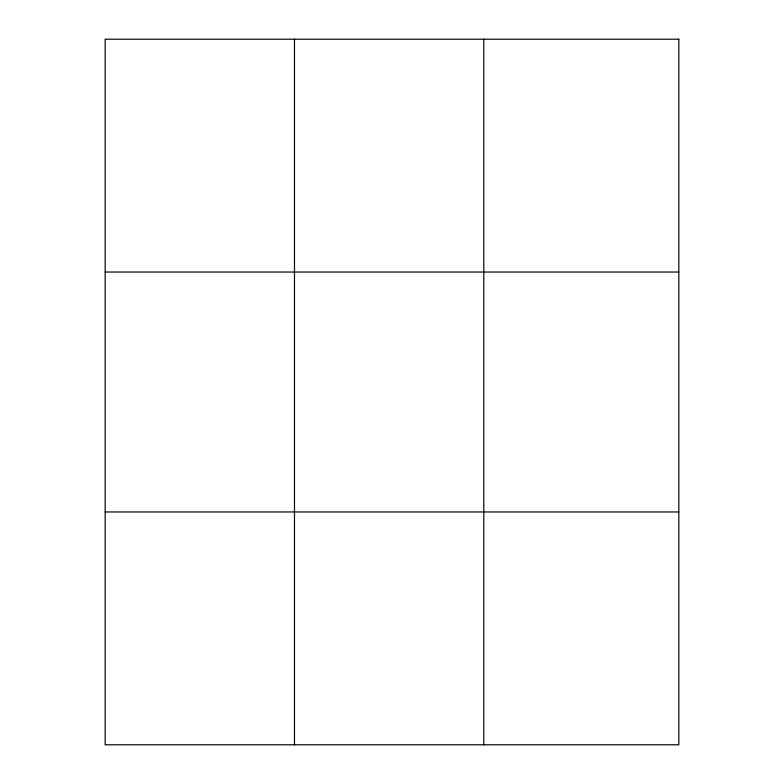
<?xml version="1.0" encoding="UTF-8"?>
<svg xmlns="http://www.w3.org/2000/svg" width="784" height="784" viewBox="0 0 784 784"><rect width="100%" height="100%" fill="white"/><g stroke="black" fill="none" stroke-linecap="round" stroke-linejoin="round"><path stroke-width="1.18" d="M294.48 39.2L294.48 744.8M483.787 39.2L483.787 744.8M105.174 272.048L678.826 272.048M105.174 511.952L678.826 511.952M678.826 39.2L678.826 744.8L105.174 744.8L105.174 39.2L678.826 39.2"/></g></svg>
